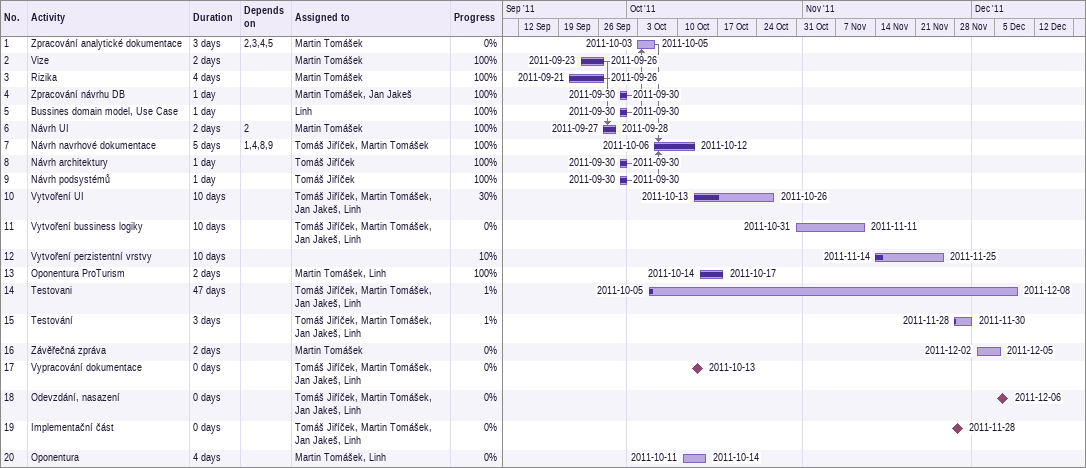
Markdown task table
| ID | Task | Duration | Start | Finish | Predecessors | Resources | % complete |
|---|---|---|---|---|---|---|---|
| 1 | Zpracování analytické dokumentace | 3d | 2011-10-03 | 2011-10-05 | 2, 3, 4, 5 | Martin Tomášek | 0 |
| 2 | Vize | 2d | 2011-09-23 | 2011-09-26 |  | Martin Tomášek | 100 |
| 3 | Rizika | 4d | 2011-09-21 | 2011-09-26 |  | Martin Tomášek | 100 |
| 4 | Zpracování návrhu DB | 1d | 2011-09-30 | 2011-09-30 |  | Martin Tomášek, Jan Jakeš | 100 |
| 5 | Bussines domain model, Use Case | 1d | 2011-09-30 | 2011-09-30 |  | Linh | 100 |
| 6 | Návrh UI | 2d | 2011-09-27 | 2011-09-28 | 2 | Martin Tomášek | 100 |
| 7 | Návrh navrhové dokumentace | 5d | 2011-10-06 | 2011-10-12 | 1, 4, 8, 9 | Tomáš Jiříček, Martin Tomášek | 100 |
| 8 | Návrh architektury | 1d | 2011-09-30 | 2011-09-30 |  | Tomáš Jiříček | 100 |
| 9 | Návrh podsystémů | 1d | 2011-09-30 | 2011-09-30 |  | Tomáš Jiříček | 100 |
| 10 | Vytvoření UI | 10d | 2011-10-13 | 2011-10-26 |  | Tomáš Jiříček, Martin Tomášek, Jan Jakeš, Linh | 30 |
| 11 | Vytvoření bussiness logiky | 10d | 2011-10-31 | 2011-11-11 |  | Tomáš Jiříček, Martin Tomášek, Jan Jakeš, Linh | 0 |
| 12 | Vytvoření perzistentní vrstvy | 10d | 2011-11-14 | 2011-11-25 |  |  | 10 |
| 13 | Oponentura ProTurism | 2d | 2011-10-14 | 2011-10-17 |  | Martin Tomášek, Linh | 100 |
| 14 | Testovani | 47d | 2011-10-05 | 2011-12-08 |  | Tomáš Jiříček, Martin Tomášek, Jan Jakeš, Linh | 1 |
| 15 | Testování | 3d | 2011-11-28 | 2011-11-30 |  | Tomáš Jiříček, Martin Tomášek, Jan Jakeš, Linh | 1 |
| 16 | Závěřečná zpráva | 2d | 2011-12-02 | 2011-12-05 |  | Martin Tomášek | 0 |
| 17 | Vypracování dokumentace | 0d | 2011-10-13 | 2011-10-13 |  | Tomáš Jiříček, Martin Tomášek, Jan Jakeš, Linh | 0 |
| 18 | Odevzdání, nasazení | 0d | 2011-12-06 | 2011-12-06 |  | Tomáš Jiříček, Martin Tomášek, Jan Jakeš, Linh | 0 |
| 19 | Implementační část | 0d | 2011-11-28 | 2011-11-28 |  | Tomáš Jiříček, Martin Tomášek, Jan Jakeš, Linh | 0 |
| 20 | Oponentura | 4d | 2011-10-11 | 2011-10-14 |  | Martin Tomášek, Linh | 0 |
